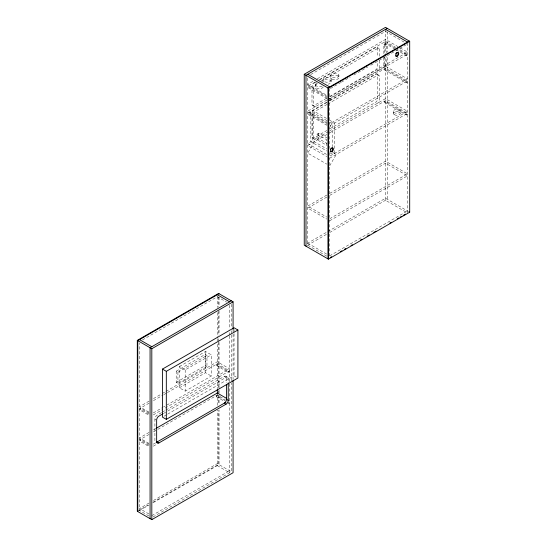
<?xml version="1.0" encoding="UTF-8"?>
<svg xmlns="http://www.w3.org/2000/svg" width="547" height="547" viewBox="0 0 547 547"><rect width="100%" height="100%" fill="white"/><g stroke="black" fill="none" stroke-linecap="round" stroke-linejoin="round"><path stroke-width="0.41" stroke-dasharray="2.73 2.05" d="M314.313 141.735L307.735 153.133L326.764 164.121M329.691 165.809L336.268 154.418L332.61 152.305M310.669 74.583L385.512 31.37L404.541 42.358M312.87 81.353L307.735 84.32L326.764 95.308M317.274 78.809L385.512 39.411L397.956 46.598M315.072 82.091L307.735 86.33L327.003 97.455M319.475 79.554L385.512 41.422L395.761 47.343M315.694 82.18L314.217 83.035A3.145 1.819 -60 0 0 311.988 86.891L311.988 104.094A3.145 1.819 -60 0 0 314.217 105.38L326.778 98.125M319.386 80.047L375.55 47.623A3.145 1.819 -60 0 1 377.772 48.909L377.772 57.1M395.03 48.033L384.548 41.982L384.548 43.104L385.512 42.543M383.864 53.661L383.864 44.56L385.512 43.61M317.431 83.185L315.954 84.04A3.145 1.819 -60 0 0 313.732 87.896L313.732 105.099A3.145 1.819 -60 0 0 315.954 106.385M321.13 81.052L377.286 48.628A3.145 1.819 -60 0 1 379.515 49.914L379.515 56.471M383.864 44.56L384.555 44.963L386.203 44.006L386.203 53.107M330.429 88.532L340.699 82.604M341.431 82.18L350.237 77.093M353.909 74.973L367.851 66.925M370.784 65.23L406.736 44.471M329.732 96.416L375.55 69.968A3.145 1.819 -60 0 0 377.772 66.112L377.772 61.196M329.691 96.997L407.474 52.095L398.688 47.021M383.864 57.797L383.864 66.071L385.512 65.114L386.203 65.517L386.203 56.416M383.864 66.071L384.555 66.467L386.203 65.517M327.038 99.985L307.735 111.13L326.764 122.118M327.776 99.554L385.512 66.221L407.474 78.905L329.691 123.807M329.691 99.007L407.474 54.105L398.688 49.032M329.691 100.128L330.661 99.568L330.661 98.453M396.254 49.859L406.503 55.78L407.474 55.22L397.724 49.592M326.812 102.125L307.735 113.14L327.003 124.265M329.745 100.429L385.512 68.231L407.474 80.915L329.691 125.817M326.778 102.59L314.217 109.844A3.145 1.819 -60 0 0 311.988 113.701L311.988 136.483A3.145 1.819 -60 0 0 314.217 137.769L326.778 130.521M329.732 100.887L375.55 74.433A3.145 1.819 -60 0 1 377.772 75.718L377.772 98.508A3.145 1.819 -60 0 1 375.55 102.357L329.732 128.812M384.548 69.913L406.503 82.59L407.474 82.029L384.548 68.792L384.548 69.913L385.512 69.353M327.038 104.45L315.954 110.85A3.145 1.819 -60 0 0 313.732 114.706L313.732 137.488A3.145 1.819 -60 0 0 315.954 138.774M327.776 104.026L377.286 75.438A3.145 1.819 -60 0 1 379.515 76.724L379.515 99.513A3.145 1.819 -60 0 1 377.286 103.369M317.021 134.138L326.696 139.724L326.696 145.311L317.021 139.724L317.021 134.138L318.764 133.133L327.051 137.919M329.691 126.938L330.661 126.378L330.661 125.263M328.521 131.526L307.735 143.526L326.764 154.514M329.26 131.095L385.512 98.617L407.474 111.294L329.691 156.203M317.021 139.724L318.764 138.719L327.051 143.505M326.812 134.521L307.735 145.536L326.764 156.524M329.745 132.825L385.512 100.627L407.474 113.311L329.691 158.213M384.548 102.303L406.503 114.986L407.474 114.426L384.548 101.188L384.548 102.303L385.512 101.749M326.812 195.067L307.735 206.082L326.764 217.07M329.745 193.371L385.512 161.174L407.474 173.85L329.691 218.759M326.812 197.077L307.735 208.092L326.764 219.08M329.745 195.382L385.512 163.184L407.474 175.86L329.691 220.769M307.202 243.47L327.154 231.955M327.892 231.531L385.512 198.26L408.479 211.525M142.466 339.954L217.309 296.741L226.704 302.163M307.469 245.329L326.812 234.164M329.629 232.537L387.255 199.265L387.255 55.698M329.691 255.846L407.474 210.937M179.382 366.565L205.508 351.482L211.306 354.839L211.306 376.062L185.187 391.139L179.382 387.789L179.382 366.565L185.187 369.916L211.306 354.839M176.196 371.194L205.214 354.435L206.957 355.441L206.957 366.613L177.932 383.372L176.196 382.36L176.196 371.194L177.932 372.199L206.957 355.441M176.196 382.36L205.214 365.608L206.957 366.613M149.064 401.149L139.526 406.66L148.921 412.082M153.468 398.613L161.543 393.949M162.274 393.525L165.208 391.83M165.946 391.406L217.309 361.752L229.59 368.849L163.553 406.975M149.064 403.16L139.526 408.671L149.167 414.236M153.468 400.623L163.006 395.112M163.744 394.688L166.678 392.992M167.409 392.575L217.309 363.762L229.59 370.859L163.553 408.985M216.338 365.437L228.625 372.534L229.59 371.974L216.338 364.323L216.338 365.437L217.309 364.883M179.382 387.789L205.508 372.712L211.306 376.062M153.283 412.903L162.821 407.399M153.283 414.913L162.821 409.409M161.563 412.595L157.133 415.146A3.145 1.819 -60 0 0 154.91 419.002L154.91 440.677A3.145 1.819 -60 0 0 155.204 441.785M162.302 412.164L165.249 410.462M165.987 410.038L224.27 376.384L226.014 377.396A3.145 1.819 -60 0 1 228.236 378.674L228.236 382.011M163.3 413.6L166.992 411.467M167.731 411.043L226.014 377.396M163.929 416.281L166.883 414.578M167.621 414.147L234.041 375.803L236.625 377.293M149.064 432.431L139.526 437.935L148.921 443.364M153.468 429.887L155.669 428.616M149.064 434.441L139.526 439.945L149.167 445.511M153.468 431.898L157.139 429.778M157.871 429.354L217.309 395.043L225.255 399.631M225.255 400.746L216.338 395.604L216.338 396.719L217.309 396.158M153.283 444.185L155.485 442.913M153.283 446.195L156.216 444.499M228.126 402.982L229.59 402.134M229.59 403.255L228.625 403.809L228.625 402.695M149.064 503.028L139.526 508.532L148.921 513.961M153.468 500.484L217.309 463.63L231.333 471.726L231.333 382.852M137.304 511.274L149.126 504.45M152.818 502.317L218.568 464.355L218.568 410.517M139.266 510.7L149.064 505.038M153.304 502.597L219.046 464.635L219.046 409.942M151.813 515.63L229.59 470.721M153.03 516.936L231.333 471.726M384.548 43.104L395.522 49.442M377.122 47.466L378.866 48.471M377.122 74.276L378.866 75.281M327.003 96.34L308.699 85.77L308.699 86.891L307.735 87.445L326.764 98.433M312.645 105.53L314.381 106.535M326.477 118.378L312.569 110.35L312.569 140.729L326.757 148.921M329.403 120.066L334.532 123.027L334.532 153.413M326.935 120.648L310.826 111.356L310.826 141.735L326.935 151.034M329.862 122.343L332.788 124.032L332.788 146.822M327.003 123.143L308.699 112.579L308.699 113.701L307.735 114.255L326.764 125.242M312.645 137.926L314.381 138.931M329.862 152.722L332.788 154.418L332.788 152.729M307.735 243.169L326.764 254.157M326.764 256.167L307.735 245.179L307.735 77.681M225.843 376.233L227.586 377.239M224.27 376.384A3.145 1.819 -60 0 1 226.499 377.669L228.236 378.674M216.338 396.719L224.291 401.307M149.167 413.122L140.497 408.11L140.497 409.231L139.526 409.785L148.921 415.214M154.91 419.002L156.073 419.672M149.167 444.396L140.497 439.391L140.497 440.506L139.526 441.067L148.921 446.489M148.921 515.971L139.526 510.549L139.526 343.051M407.474 42.892L407.474 212.947L385.512 200.27L385.512 56.403M406.503 54.659L406.503 55.78M406.503 81.469L406.503 82.59M406.503 113.865L406.503 114.986M400.254 111.294A3.419 1.976 0 0 1 395.119 113.01A3.419 1.976 0 0 1 395.119 109.585A3.419 1.976 0 0 1 400.254 111.294L400.254 113.311M393.409 111.294L393.409 113.311M387.255 31.774L387.255 52.28M385.512 29.36L385.512 53.538M384.555 44.963L384.555 55.712M384.555 56.539L384.555 66.467M379.515 60.567L379.515 67.117A3.145 1.819 -60 0 1 377.286 70.973M338.921 75.383A4.103 2.366 0 0 1 332.774 77.435A4.103 2.366 0 0 1 332.774 73.332A4.103 2.366 0 0 1 338.921 75.383L338.921 77.394M331.181 79.848A4.103 2.373 0 0 1 325.027 81.9A4.103 2.373 0 0 1 325.027 77.797A4.103 2.373 0 0 1 331.181 79.848L331.181 81.859M330.723 75.383L330.723 77.394M329.691 88.655L329.691 148.469M329.691 152.743L329.691 257.856M322.976 79.848L322.976 81.859A4.103 2.373 0 0 1 326.716 79.5A4.103 2.373 0 0 1 331.12 81.448A4.103 2.373 0 0 1 328.138 84.149M318.764 133.133L318.764 138.719M315.236 84.313L315.236 86.323M234.041 329.451L234.041 332.822M234.041 333.67L234.041 375.803M233.077 329.171L233.077 333.444M233.077 334.299L233.077 379.591M231.333 304.235L231.333 327.311M231.333 330.73L231.333 334.149M231.333 335.003L231.333 381.997M229.59 305.24L229.59 329.171M229.59 332.59L229.59 335.154M229.59 336.008L229.59 383.003M229.59 383.857L229.59 472.731L217.309 465.641L217.309 410.093M228.625 371.413L228.625 372.534M226.499 377.669L226.499 382.674M219.046 297.144L219.046 306.546M219.046 310.819L219.046 334.743M219.046 342.436L219.046 389.437M219.046 390.291L219.046 394.565M219.046 395.419L219.046 404.814M218.568 296.864L218.568 307.12M218.568 311.393L218.568 335.318M218.568 338.737L218.568 341.301M218.568 342.155L218.568 387.447M218.568 390.866L218.568 394.284M218.568 395.139L218.568 404.541M217.309 296.44L217.309 307.551M217.309 312.679L217.309 338.313M217.309 339.167L217.309 340.877M217.309 344.295L217.309 388.732M217.309 393.033L217.309 405.819M205.508 351.482L205.508 372.712M205.214 354.435L205.214 365.608M185.187 369.916L185.187 391.139M177.932 372.199L177.932 383.372M323.304 86.952A4.103 2.373 0 0 1 316.433 87.999A4.103 2.373 0 0 1 318.292 84.04M322.238 86.002A4.103 2.373 0 0 1 316.433 85.988A4.103 2.373 0 0 1 316.446 82.638M331.92 79.069A4.103 2.366 0 0 0 338.784 78.009A4.103 2.366 0 0 0 333.759 75.11A4.103 2.366 0 0 0 331.92 79.069M394.414 114.706A3.419 1.976 0 0 0 400.137 113.817A3.419 1.976 0 0 0 395.946 111.403A3.419 1.976 0 0 0 394.414 114.706"/><path stroke-width="0.82" d="M304.248 74.269L385.512 27.35L409.696 41.312L409.696 212.222L328.432 259.141L304.248 245.179L304.248 74.269L328.432 88.231L409.696 41.312M387.255 28.355L305.992 75.274L305.992 246.184M409.211 41.032L327.954 87.951L327.954 258.861M233.077 380.445L233.077 472.731L151.813 519.65L137.304 511.274L137.304 340.364L218.568 293.445L233.077 301.821L233.077 329.171M219.046 293.725L137.789 340.637L137.789 511.554M231.333 300.816L150.069 347.735L150.069 518.645M137.304 340.364L151.813 348.74L233.077 301.821M330.169 257.582L331.646 256.728M340.507 251.613L341.991 250.758M344.371 249.384L345.834 248.536M350.969 245.569L352.439 244.721M360.459 240.092L361.936 239.244M367.105 236.256L369.321 234.978M373.717 232.434L375.967 231.135M389.861 223.114L391.331 222.267M397.396 218.766L398.872 217.918M400.137 217.186L401.601 216.338M403.071 215.491L405.518 214.075M162.452 369.102L234.041 327.769L237.911 330.005L237.911 378.039L166.322 419.364L162.452 417.135L162.452 369.102L166.322 371.331L237.911 330.005M162.562 414.024L158.876 416.151A3.145 1.819 -60 0 0 156.654 420.007L156.654 441.682A3.145 1.819 -60 0 0 158.876 442.961L226.014 404.199A3.145 1.819 -60 0 0 228.236 400.349L228.236 382.845M156.408 428.192L217.309 393.033L226.704 398.455M156.948 442.065L225.925 402.243M385.512 29.36L407.474 42.037M307.735 74.269L329.691 86.946M409.211 211.942L409.696 212.222M217.309 294.73L229.59 301.821M139.526 339.632L151.813 346.73M226.499 384.343L226.499 399.344L228.236 400.349M226.014 404.199L224.27 403.194A3.145 1.819 -60 0 0 226.499 399.344M158.876 442.961L157.133 441.955A3.145 1.819 -60 0 1 156.285 442.256M332.788 147.663L332.788 151.04M328.432 88.231L328.432 259.141M217.309 389.587L217.309 393.861M166.322 371.331L166.322 419.364M151.813 348.74L151.813 519.65M332.446 148.011A2.051 1.183 -60 0 1 332.145 150.528A2.051 1.183 -60 0 1 330.115 151.355M330.142 149.297A2.051 1.183 -60 0 1 330.415 148.839M331.113 148.114A2.051 1.183 -60 0 1 331.496 147.902M396.965 52.478A2.051 1.183 -60 0 1 398.045 54.344A2.051 1.183 -60 0 1 395.638 55.931M395.625 53.9A2.051 1.183 -60 0 1 395.891 53.435M396.219 53.025A2.051 1.183 -60 0 1 396.582 52.697M331.933 151.533A2.051 1.183 -60 0 0 332.932 148.292A2.051 1.183 -60 0 0 330.436 150.063A2.051 1.183 -60 0 0 331.933 151.533M397.464 56.067A2.051 1.183 -60 0 0 398.414 52.833A2.051 1.183 -60 0 0 395.919 54.666A2.051 1.183 -60 0 0 397.464 56.067"/></g></svg>
